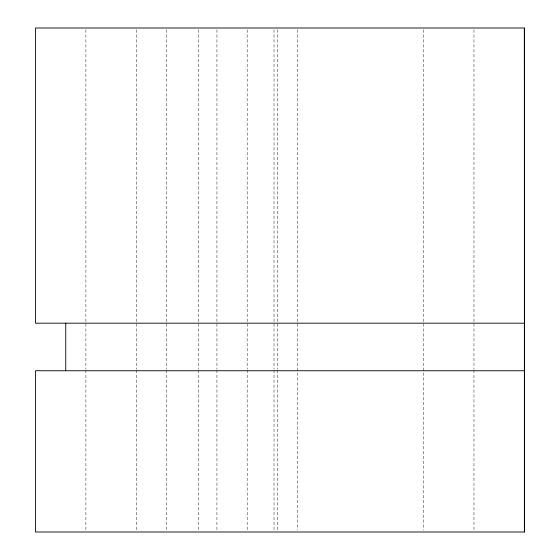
<?xml version="1.0" encoding="UTF-8"?>
<svg xmlns="http://www.w3.org/2000/svg" width="560" height="560" viewBox="0 0 560 560"><rect width="100%" height="100%" fill="white"/><g stroke="black" fill="none" stroke-linecap="round" stroke-linejoin="round"><path stroke-width="0.42" stroke-dasharray="2.8 2.1" d="M473.977 29.75L473.977 369.25M473.977 370.125L473.977 530.243M423.577 29.75L423.577 530.243M297.577 29.75L297.577 530.243M277.417 29.75L277.417 369.25M277.417 370.125L277.417 530.243M274.015 29.75L274.015 369.25M274.015 370.125L274.015 530.243M247.177 29.75L247.177 369.25M247.177 370.125L247.177 530.243M216.937 29.75L216.937 369.25M216.937 370.125L216.937 530.243M198.499 29.75L198.499 369.25M198.499 370.125L198.499 530.243M166.537 29.75L166.537 369.25M166.537 370.125L166.537 530.243M136.297 29.75L136.297 369.25M136.297 370.125L136.297 530.243M85.897 29.75L85.897 369.25M85.897 370.125L85.897 530.243"/><path stroke-width="0.84" d="M524.377 370.755L35.504 370.748L35.504 531.993L524.496 532L524.377 28.007L35.504 28L35.504 323.176L524.377 323.183M524.377 28.007L524.377 532M65.737 323.176L65.737 370.748"/></g></svg>
